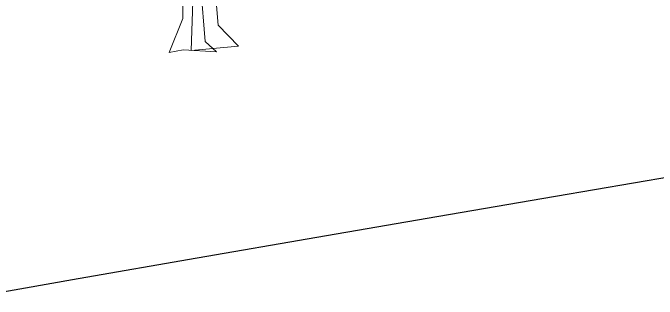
# Model space of a CAD drawing. Header units: millimetres. Extents: x 1667 to 847943, y 724 to 1832625.
# Drawn here: x 677075 to 679805, y 756255 to 757468 of the extents above; entities that cross this region are included whole.
import ezdxf

# ---------------------------------------------------------------- set-up
doc = ezdxf.new("R2010")
doc.units = ezdxf.units.MM
doc.layers.add('.', color=1, linetype='Continuous', lineweight=0)
doc.layers.add('ESMinor98.600', color=30, linetype='Continuous')

# ---------------------------------------------------------------- blocks, each defined once
blk = doc.blocks.new('TREE2-flat-4')
at = {"color": 34}
blk.add_lwpolyline([(-45, -1575.5), (-23.8, -1600.5), (-6.2, -1827.6), (43, -1872.1), (-99.4, -1862.4), (-157.5, -1874.1), (-99.9, -1729.9), (-97.4, -1412.5), (-47.5, -1374.1), (17.3, -1379.5), (-45, -1575.5), (-45, -1575.5)], dxfattribs=at)
at = {"color": 59}
blk.add_lwpolyline([(135.8, -1847.5), (-64.2, -1866.4), (-47.7, -1365.3), (17.3, -1370.7), (49.6, -1758.8), (135.8, -1847.5), (135.8, -1847.5)], dxfattribs=at)
blk = doc.blocks.new('zw$529B-flat-1')
at = {"layer": '.'}
blk.add_blockref('TREE2-flat-4', (156511.8, 163398.9), dxfattribs=at)
blk = doc.blocks.new('zw$39B4-flat-1')
at = {"layer": 'ESMinor98.600', "color": 30, "transparency": 33554559}
blk.add_lwpolyline([(155472.9, 160479.7), (155968.8, 160567.2), (156472.7, 160654.8), (156980.6, 160742.3), (157488.4, 160829.8), (157992, 160916.1), (158487.3, 161000.4), (158970, 161081.5), (159436, 161158.5), (159881, 161230.2), (160300.9, 161295.7), (160691.5, 161353.8), (161049.9, 161404), (161379.1, 161446.8), (161683.1, 161483.3), (161966.2, 161514.6), (162232.5, 161541.8), (162387.3, 161556.4)], dxfattribs=at)

msp = doc.modelspace()

# ---------------------------------------------------------------- block references
at = {"layer": '.'}
for name, p in [('zw$529B-flat-1', (521383.102, 595775.339)), ('zw$39B4-flat-1', (521382.382, 595775.774))]:
    msp.add_blockref(name, p, dxfattribs=at)

doc.saveas('drawing.dxf')
